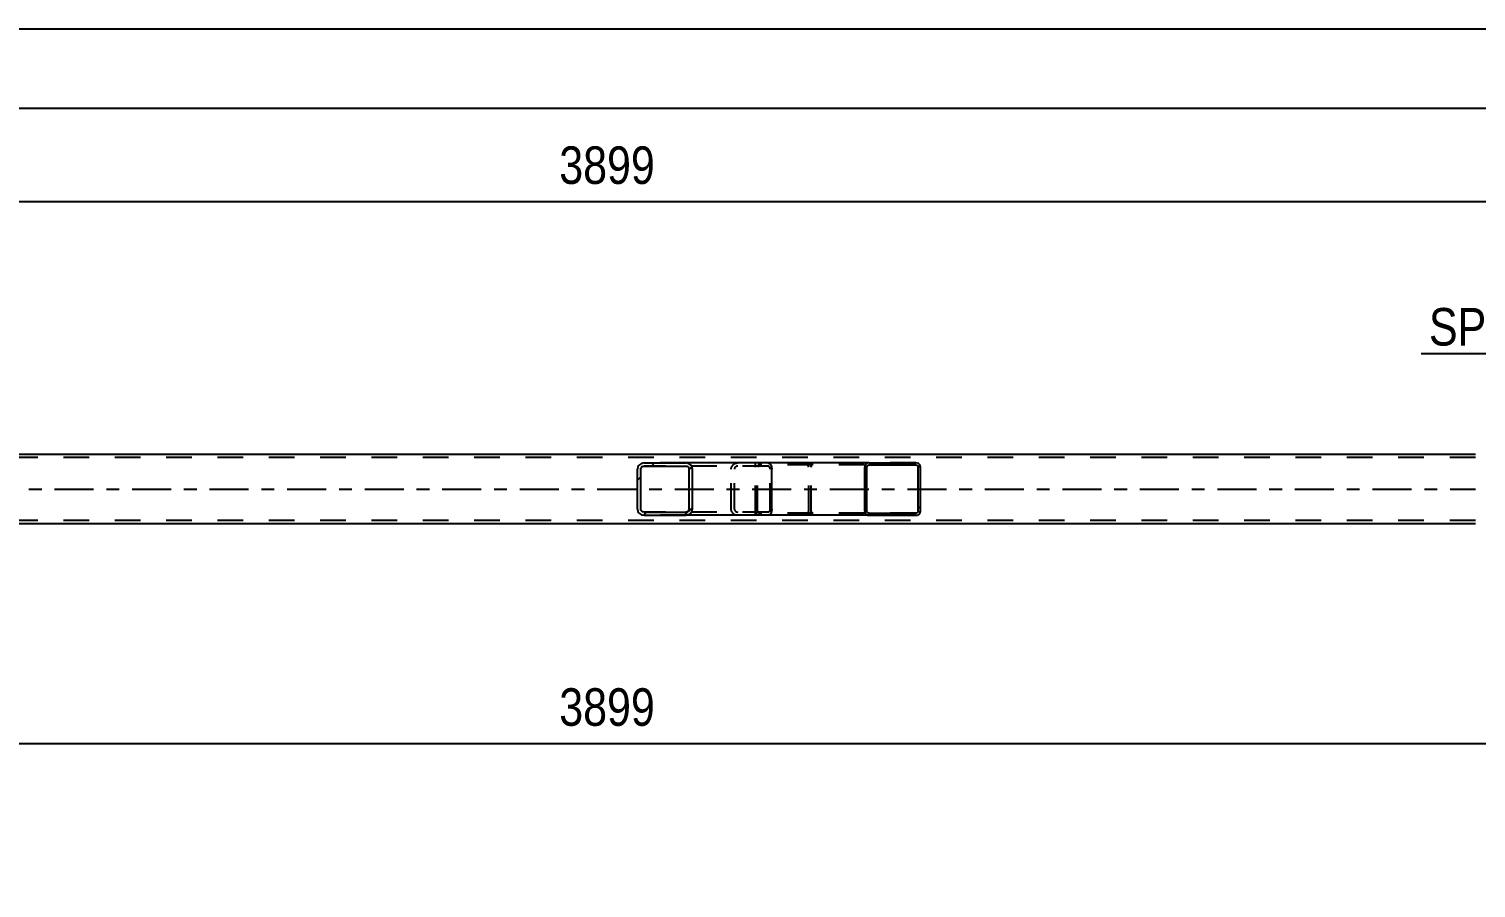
# Model space of a CAD drawing. Header units: millimetres. Extents: x 0 to 841, y 0 to 594.
# Drawn here: x 607.4 to 717.9, y 215.1 to 280.7 of the extents above; entities that cross this region are included whole.
import ezdxf

# ---------------------------------------------------------------- set-up
doc = ezdxf.new("R2010")
doc.units = ezdxf.units.MM
doc.linetypes.add('DXK_LINE_DOT2', pattern=[3.9198, 1.9599, -1.9599])
doc.linetypes.add('DXK_LINE_DOT3', pattern=[5.9187, 2.979, -0.9799, 0.9799, -0.9799])
doc.styles.add('Arial Narrow', font='ARIALN.TTF', dxfattribs={"height": 0.2})

# ---------------------------------------------------------------- blocks, each defined once
blk = doc.blocks.new('Part-815137708-5961 - 5892')
at = {"linetype": 'Continuous'}
h = blk.add_hatch(dxfattribs=at)
h.set_pattern_fill('', scale=0.7, style=0, pattern_type=0)
h.set_pattern_definition([(45, (658.0143, 247.2932), (-1.57154, 1.57154), [])])
h.paths.add_polyline_path([(658.05, 247.11), (658.01, 247.29), (657.91, 247.45), (657.74, 247.55), (657.55, 247.59), (654.37, 247.59), (654.17, 247.55), (654.01, 247.45), (653.9, 247.29), (653.86, 247.11), (653.86, 244.07), (653.9, 243.89), (654.01, 243.73), (654.17, 243.63), (654.37, 243.59), (657.55, 243.59), (657.74, 243.63), (657.91, 243.73), (658.01, 243.89), (658.05, 244.07)])
h.paths.add_polyline_path([(657.78, 243.98), (657.73, 243.9), (657.65, 243.85), (657.55, 243.83), (654.37, 243.83), (654.27, 243.85), (654.19, 243.9), (654.13, 243.98), (654.11, 244.07), (654.11, 247.11), (654.13, 247.2), (654.19, 247.28), (654.27, 247.33), (654.37, 247.35), (657.55, 247.35), (657.65, 247.33), (657.73, 247.28), (657.78, 247.2), (657.8, 247.11), (657.8, 244.07)])
at = {"color": 2, "linetype": 'Continuous'}
for p, q in [((654.37, 247.59), (654.17, 247.55)), ((654.37, 247.59), (657.55, 247.59)), ((663.85, 247.59), (657.55, 247.59)), ((657.74, 247.55), (657.55, 247.59)), ((663.85, 247.59), (663.95, 247.55)), ((663.95, 247.55), (664.04, 247.45)), ((653.9, 247.29), (653.86, 247.11)), ((653.86, 244.07), (653.86, 247.11)), ((654.11, 247.11), (654.13, 247.2)), ((654.11, 244.07), (654.11, 247.11)), ((654.13, 247.2), (654.19, 247.28)), ((654.19, 247.28), (654.27, 247.33)), ((654.27, 247.33), (654.37, 247.35)), ((654.37, 247.35), (657.55, 247.35)), ((657.55, 247.35), (657.65, 247.33)), ((657.65, 247.33), (657.73, 247.28)), ((657.73, 247.28), (657.78, 247.2)), ((657.78, 247.2), (657.8, 247.11)), ((657.8, 244.07), (657.8, 247.11)), ((658.05, 247.11), (658.01, 247.29)), ((658.05, 244.07), (658.05, 247.11)), ((664.04, 247.45), (664.1, 247.29)), ((664.1, 247.29), (664.12, 247.11)), ((664.12, 244.07), (664.12, 247.11)), ((653.86, 244.07), (653.9, 243.89)), ((654.13, 243.98), (654.11, 244.07)), ((654.19, 243.9), (654.13, 243.98)), ((654.17, 243.63), (654.37, 243.59)), ((654.27, 243.85), (654.19, 243.9)), ((654.37, 243.83), (654.27, 243.85)), ((654.37, 243.83), (657.55, 243.83)), ((654.37, 243.59), (657.55, 243.59)), ((657.65, 243.85), (657.55, 243.83)), ((657.55, 243.59), (657.74, 243.63)), ((663.85, 243.59), (657.55, 243.59)), ((657.73, 243.9), (657.65, 243.85)), ((657.78, 243.98), (657.73, 243.9)), ((657.8, 244.07), (657.78, 243.98)), ((658.01, 243.89), (658.05, 244.07)), ((663.95, 243.63), (663.85, 243.59)), ((664.04, 243.73), (663.95, 243.63)), ((664.1, 243.89), (664.04, 243.73)), ((664.12, 244.07), (664.1, 243.89))]:
    blk.add_line(p, q, dxfattribs=at)
at = {"color": 7, "linetype": 'DXK_LINE_DOT2'}
for p, q in [((657.55, 247.59), (654.37, 247.59)), ((661.32, 247.55), (661.52, 247.59)), ((662.86, 247.35), (662.86, 247.59)), ((663.85, 247.35), (654.37, 247.35)), ((661.01, 247.11), (661.05, 247.29)), ((661.01, 244.07), (661.01, 247.11)), ((661.28, 247.2), (661.26, 247.11)), ((661.26, 244.07), (661.26, 247.11)), ((661.34, 247.28), (661.28, 247.2)), ((661.42, 247.33), (661.34, 247.28)), ((661.52, 247.35), (661.42, 247.33)), ((663.9, 247.33), (663.85, 247.35)), ((663.95, 247.28), (663.9, 247.33)), ((663.98, 247.2), (663.95, 247.28)), ((663.99, 247.11), (663.98, 247.2)), ((663.99, 244.07), (663.99, 247.11)), ((663.85, 243.83), (654.37, 243.83)), ((657.55, 243.59), (654.37, 243.59)), ((661.05, 243.89), (661.01, 244.07)), ((661.26, 244.07), (661.28, 243.98)), ((661.28, 243.98), (661.34, 243.9)), ((661.52, 243.59), (661.32, 243.63)), ((661.34, 243.9), (661.36, 243.89)), ((661.36, 243.89), (661.42, 243.85)), ((661.42, 243.85), (661.52, 243.83)), ((662.86, 243.59), (662.86, 243.83)), ((663.85, 243.83), (663.9, 243.85)), ((663.9, 243.85), (663.95, 243.9)), ((663.95, 243.9), (663.98, 243.98)), ((663.98, 243.98), (663.99, 244.07))]:
    blk.add_line(p, q, dxfattribs=at)
at = {"color": 2, "linetype": 'Continuous'}
for centre, start, end in [((654.35, 247.09), 111.1941, 156.1506), ((657.56, 247.09), 23.8494, 68.8059), ((654.35, 244.08), 203.8494, 248.8059), ((657.56, 244.08), 291.1941, 336.1506)]:
    blk.add_arc(centre, 0.492, start, end, dxfattribs=at)
at = {"color": 7, "linetype": 'DXK_LINE_DOT2'}
for centre, start, end in [((661.5, 247.09), 111.1941, 156.1506), ((661.5, 244.08), 203.8494, 248.8059)]:
    blk.add_arc(centre, 0.492, start, end, dxfattribs=at)
blk = doc.blocks.new('Part-815137708-5970 - 5892')
at = {"linetype": 'Continuous'}
h = blk.add_hatch(dxfattribs=at)
h.set_pattern_fill('', scale=0.7, style=0, pattern_type=0)
h.set_pattern_definition([(45, (675.438, 247.392), (-1.57154, 1.57154), [])])
h.paths.add_polyline_path([(675.46, 247.27), (675.44, 247.39), (675.36, 247.5), (675.25, 247.57), (675.12, 247.59), (671.55, 247.59), (671.42, 247.57), (671.31, 247.5), (671.23, 247.39), (671.21, 247.27), (671.21, 243.91), (671.23, 243.79), (671.31, 243.68), (671.42, 243.61), (671.55, 243.59), (675.12, 243.59), (675.25, 243.61), (675.36, 243.68), (675.44, 243.79), (675.46, 243.91)])
h.paths.add_polyline_path([(675.28, 243.85), (675.24, 243.8), (675.19, 243.76), (675.12, 243.75), (671.55, 243.75), (671.48, 243.76), (671.43, 243.8), (671.39, 243.85), (671.38, 243.91), (671.38, 247.27), (671.39, 247.33), (671.43, 247.38), (671.48, 247.42), (671.55, 247.43), (675.12, 247.43), (675.19, 247.42), (675.24, 247.38), (675.28, 247.33), (675.29, 247.27), (675.29, 243.91)])
at = {"color": 7, "linetype": 'DXK_LINE_DOT2'}
for p, q in [((663.07, 247.57), (663.2, 247.59)), ((663.85, 247.59), (663.2, 247.59)), ((666.77, 247.59), (666.9, 247.57)), ((675.12, 247.59), (671.55, 247.59)), ((662.86, 247.27), (662.88, 247.39)), ((662.86, 243.91), (662.86, 247.27)), ((663.04, 247.33), (663.03, 247.27)), ((663.03, 243.91), (663.03, 247.27)), ((663.08, 247.38), (663.04, 247.33)), ((663.13, 247.42), (663.08, 247.38)), ((663.2, 247.43), (663.13, 247.42)), ((675.12, 247.43), (663.2, 247.43)), ((666.84, 247.42), (666.77, 247.43)), ((666.89, 247.38), (666.84, 247.42)), ((666.93, 247.33), (666.89, 247.38)), ((666.94, 247.27), (666.93, 247.33)), ((666.94, 243.91), (666.94, 247.27)), ((667.09, 247.39), (667.11, 247.27)), ((667.11, 243.91), (667.11, 247.27)), ((662.88, 243.79), (662.86, 243.91)), ((663.03, 243.91), (663.04, 243.85)), ((663.04, 243.85), (663.08, 243.8)), ((663.2, 243.59), (663.07, 243.61)), ((663.08, 243.8), (663.13, 243.76)), ((663.13, 243.76), (663.2, 243.75)), ((675.12, 243.75), (663.2, 243.75)), ((663.85, 243.59), (663.2, 243.59)), ((666.77, 243.75), (666.84, 243.76)), ((666.9, 243.61), (666.77, 243.59)), ((666.84, 243.76), (666.89, 243.8)), ((666.89, 243.8), (666.93, 243.85)), ((666.93, 243.85), (666.94, 243.91)), ((667.11, 243.91), (667.09, 243.79)), ((675.12, 243.59), (671.55, 243.59))]:
    blk.add_line(p, q, dxfattribs=at)
at = {"color": 2, "linetype": 'Continuous'}
for p, q in [((671.55, 247.59), (663.85, 247.59)), ((671.55, 247.59), (671.42, 247.57)), ((671.55, 247.59), (675.12, 247.59)), ((675.25, 247.57), (675.12, 247.59)), ((671.23, 247.39), (671.21, 247.27)), ((671.21, 243.91), (671.21, 247.27)), ((671.38, 247.27), (671.39, 247.33)), ((671.38, 243.91), (671.38, 247.27)), ((671.39, 247.33), (671.43, 247.38)), ((671.43, 247.38), (671.48, 247.42)), ((671.48, 247.42), (671.55, 247.43)), ((671.55, 247.43), (675.12, 247.43)), ((675.12, 247.43), (675.19, 247.42)), ((675.19, 247.42), (675.24, 247.38)), ((675.24, 247.38), (675.28, 247.33)), ((675.28, 247.33), (675.29, 247.27)), ((675.29, 243.91), (675.29, 247.27)), ((675.46, 247.27), (675.44, 247.39)), ((675.46, 243.91), (675.46, 247.27)), ((671.55, 243.59), (663.85, 243.59)), ((671.21, 243.91), (671.23, 243.79)), ((671.39, 243.85), (671.38, 243.91)), ((671.43, 243.8), (671.39, 243.85)), ((671.42, 243.61), (671.55, 243.59)), ((671.48, 243.76), (671.43, 243.8)), ((671.55, 243.75), (671.48, 243.76)), ((671.55, 243.75), (675.12, 243.75)), ((671.55, 243.59), (675.12, 243.59)), ((675.19, 243.76), (675.12, 243.75)), ((675.12, 243.59), (675.25, 243.61)), ((675.24, 243.8), (675.19, 243.76)), ((675.28, 243.85), (675.24, 243.8)), ((675.29, 243.91), (675.28, 243.85)), ((675.44, 243.79), (675.46, 243.91))]:
    blk.add_line(p, q, dxfattribs=at)
at = {"color": 7, "linetype": 'DXK_LINE_DOT2'}
for centre, start, end in [((666.79, 247.26), 24.3199, 69.2417), ((663.19, 243.92), 204.3199, 249.2417), ((666.79, 243.92), 290.7583, 335.6801)]:
    blk.add_arc(centre, 0.331, start, end, dxfattribs=at)
at = {"color": 2, "linetype": 'Continuous'}
for centre, start, end in [((671.53, 247.26), 110.7583, 155.68), ((675.14, 247.26), 24.32, 69.2417), ((671.53, 243.92), 204.32, 249.2417), ((675.14, 243.92), 290.7583, 335.68)]:
    blk.add_arc(centre, 0.331, start, end, dxfattribs=at)
blk = doc.blocks.new('Part-815137708-6069 - 5892')
at = {"color": 7, "linetype": 'DXK_LINE_DOT2'}
for p, q in [((717.83, 247.99), (58.92, 247.99)), ((717.83, 243.19), (58.92, 243.19))]:
    blk.add_line(p, q, dxfattribs=at)
at = {"color": 2, "linetype": 'Continuous'}
for p, q in [((717.83, 248.23), (581.84, 248.23)), ((717.83, 242.95), (581.84, 242.95))]:
    blk.add_line(p, q, dxfattribs=at)
at = {"color": 7, "linetype": 'DXK_LINE_DOT3'}
blk.add_line((58.92, 245.59), (717.83, 245.59), dxfattribs=at)
blk = doc.blocks.new('StraightDimension-815137708-6328 - 5892')
at = {"color": 7, "linetype": 'Continuous'}
blk.add_line((49.66, 280.72), (727.09, 280.72), dxfattribs=at)
blk = doc.blocks.new('StraightDimension-815137708-6308 - 5892')
at = {"color": 7, "linetype": 'Continuous'}
for p, q in [((726.45, 242.34), (726.45, 215.73)), ((576.64, 233.55), (576.64, 215.73)), ((578.14, 226.77), (575.14, 225.57)), ((724.95, 225.57), (727.95, 226.77)), ((576.64, 226.17), (726.45, 226.17))]:
    blk.add_line(p, q, dxfattribs=at)
at = {"color": 0}
blk.add_wipeout([(655.8, 226.92), (655.8, 231.12), (647.29, 231.12), (647.29, 226.92)], dxfattribs=at)
at = {"color": 3, "style": 'Arial Narrow'}
blk.add_text('3899', height=2.863, dxfattribs=at).set_placement((647.89, 227.52))
at = {"color": 0, "linetype": 'Continuous'}
blk.add_wipeout([(725.85, 225.47), (721.65, 225.47), (721.65, 215.13), (725.85, 215.13)], dxfattribs=at)
at = {"color": 3, "linetype": 'Continuous', "style": 'Arial Narrow'}
blk.add_text('18326', height=2.863, rotation=90.0002, dxfattribs=at).set_placement((725.25, 215.73))
blk = doc.blocks.new('StraightDimension-815137708-6349 - 5892')
at = {"color": 7, "linetype": 'Continuous'}
for p, q in [((576.64, 257.63), (576.64, 270.39)), ((726.45, 248.53), (726.45, 270.39)), ((578.14, 268.14), (575.14, 266.94)), ((576.64, 267.54), (726.45, 267.54)), ((724.95, 266.94), (727.95, 268.14))]:
    blk.add_line(p, q, dxfattribs=at)
at = {"color": 0}
blk.add_wipeout([(655.8, 268.29), (655.8, 272.49), (647.29, 272.49), (647.29, 268.29)], dxfattribs=at)
at = {"color": 3, "style": 'Arial Narrow'}
blk.add_text('3899', height=2.863, dxfattribs=at).set_placement((647.89, 268.89))
blk = doc.blocks.new('StraightDimension-815137708-11313 - 5892')
at = {"color": 7, "linetype": 'Continuous'}
blk.add_line((50.3, 274.67), (726.45, 274.67), dxfattribs=at)
blk = doc.blocks.new('Mark-815137708-5989 - 5892')
at = {"color": 30, "linetype": 'Continuous'}
for p in [(713.69, 255.95), (726.86, 251.12)]:
    blk.add_line(p, (722.93, 255.95), dxfattribs=at)
at = {"color": 0}
blk.add_wipeout([(722.33, 256.55), (722.33, 259.55), (714.29, 259.55), (714.29, 256.55)], dxfattribs=at)
blk.add_wipeout([(722.33, 256.55), (722.33, 259.55), (714.29, 259.55), (714.29, 256.55)], dxfattribs=at)
at = {"color": 3, "style": 'Arial Narrow'}
blk.add_text('SP19', height=2.863, dxfattribs=at).set_placement((714.29, 256.55))

msp = doc.modelspace()

# ---------------------------------------------------------------- block references
for name in ['StraightDimension-815137708-6328 - 5892', 'Part-815137708-6069 - 5892', 'Part-815137708-5961 - 5892', 'Part-815137708-5970 - 5892', 'StraightDimension-815137708-6308 - 5892']:
    msp.add_blockref(name, (0, 0))

# ---------------------------------------------------------------- next in the draw order: block references
msp.add_blockref('StraightDimension-815137708-6349 - 5892', (0, 0))

# ---------------------------------------------------------------- next in the draw order: block references
msp.add_blockref('StraightDimension-815137708-11313 - 5892', (0, 0))

# ---------------------------------------------------------------- next in the draw order: block references
msp.add_blockref('Mark-815137708-5989 - 5892', (0, 0))

doc.saveas('drawing.dxf')
